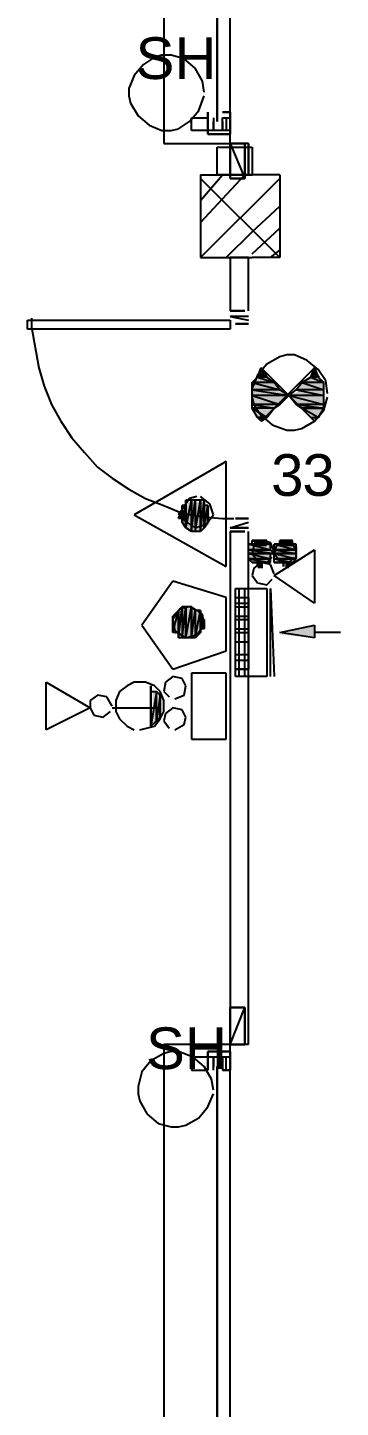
# Model space of a CAD drawing. Header units: millimetres. Extents: x 5 to 415, y 48 to 251.
# Drawn here: x 36.87 to 39.86, y 169.66 to 182.9 of the extents above; entities that cross this region are included whole.
import ezdxf

# ---------------------------------------------------------------- set-up
doc = ezdxf.new("R2010")
doc.units = ezdxf.units.MM
for name, color, linetype in [('H', 7, 'Continuous'), ('P', 7, 'Continuous'), ('T', 7, 'Continuous')]:
    doc.layers.add(name, color=color, linetype=linetype)

msp = doc.modelspace()

# ---------------------------------------------------------------- hatches: boundary and pattern name
at = {"layer": 'H', "linetype": 'Continuous'}
for points in [[(39.035, 179.493), (39.07, 179.546), (39.158, 179.546), (39.247, 179.493), (39.035, 179.493)], [(39.07, 179.546), (39.123, 179.617), (39.158, 179.546), (39.07, 179.546)], [(39.493, 179.493), (39.582, 179.546), (39.67, 179.546), (39.705, 179.493), (39.493, 179.493)], [(39.582, 179.546), (39.617, 179.617), (39.67, 179.546), (39.582, 179.546)], [(39.035, 179.405), (39.035, 179.493), (39.247, 179.493), (39.282, 179.405), (39.035, 179.405)], [(39.035, 179.37), (39.035, 179.405), (39.282, 179.405), (39.37, 179.37), (39.035, 179.37)], [(39.37, 179.37), (39.458, 179.405), (39.705, 179.405), (39.705, 179.37), (39.37, 179.37)], [(39.458, 179.405), (39.493, 179.493), (39.705, 179.493), (39.705, 179.405), (39.458, 179.405)], [(39.035, 179.282), (39.035, 179.37), (39.37, 179.37), (39.282, 179.282), (39.035, 179.282)], [(39.035, 179.246), (39.035, 179.282), (39.282, 179.282), (39.247, 179.246), (39.035, 179.246)], [(39.458, 179.282), (39.37, 179.37), (39.705, 179.37), (39.705, 179.282), (39.458, 179.282)], [(39.493, 179.246), (39.458, 179.282), (39.705, 179.282), (39.705, 179.246), (39.493, 179.246)], [(39.07, 179.158), (39.035, 179.246), (39.247, 179.246), (39.158, 179.158), (39.07, 179.158)], [(39.123, 179.123), (39.07, 179.158), (39.158, 179.158), (39.123, 179.123)], [(39.617, 179.123), (39.493, 179.246), (39.67, 179.158), (39.617, 179.123)], [(39.67, 179.158), (39.493, 179.246), (39.705, 179.246), (39.67, 179.158)], [(38.4, 178.1), (38.4, 178.347), (38.435, 178.347), (38.435, 178.065), (38.4, 178.1)], [(38.435, 178.065), (38.435, 178.347), (38.488, 178.347), (38.488, 178.065), (38.435, 178.065)], [(38.488, 178.065), (38.488, 178.347), (38.523, 178.347), (38.523, 178.065), (38.488, 178.065)], [(38.523, 178.065), (38.523, 178.347), (38.559, 178.347), (38.559, 178.1), (38.523, 178.065)], [(38.312, 178.188), (38.312, 178.223), (38.347, 178.259), (38.347, 178.188), (38.312, 178.188)], [(38.347, 178.135), (38.347, 178.312), (38.4, 178.312), (38.4, 178.1), (38.347, 178.135)], [(38.559, 178.1), (38.559, 178.312), (38.612, 178.312), (38.612, 178.135), (38.559, 178.1)], [(39.035, 177.923), (39.035, 177.976), (39.158, 177.976), (39.158, 177.923), (39.035, 177.923)], [(39.282, 177.923), (39.282, 177.976), (39.405, 177.976), (39.405, 177.923), (39.282, 177.923)], [(38.982, 177.888), (38.982, 177.923), (39.194, 177.923), (39.194, 177.888), (38.982, 177.888)], [(38.982, 177.835), (38.982, 177.888), (39.194, 177.888), (39.247, 177.835), (38.982, 177.835)], [(38.982, 177.8), (38.982, 177.835), (39.194, 177.835), (39.194, 177.8), (38.982, 177.8)], [(39.247, 177.888), (39.247, 177.923), (39.458, 177.923), (39.458, 177.888), (39.247, 177.888)], [(39.247, 177.835), (39.247, 177.888), (39.458, 177.888), (39.458, 177.835), (39.247, 177.835)], [(39.247, 177.8), (39.247, 177.835), (39.458, 177.835), (39.458, 177.8), (39.247, 177.8)], [(39.035, 177.765), (38.982, 177.8), (39.194, 177.8), (39.194, 177.765), (39.035, 177.765)], [(39.07, 177.712), (39.07, 177.765), (39.123, 177.765), (39.123, 177.712), (39.07, 177.712)], [(39.247, 177.765), (39.247, 177.8), (39.458, 177.8), (39.405, 177.765), (39.247, 177.765)], [(39.335, 177.712), (39.335, 177.765), (39.37, 177.765), (39.37, 177.712), (39.335, 177.712)], [(38.276, 177.077), (38.276, 177.253), (38.312, 177.288), (38.312, 177.077), (38.276, 177.077)], [(38.312, 177.042), (38.312, 177.288), (38.347, 177.341), (38.347, 177.042), (38.312, 177.042)], [(38.347, 177.042), (38.347, 177.341), (38.4, 177.341), (38.4, 177.042), (38.347, 177.042)], [(38.4, 177.042), (38.4, 177.341), (38.435, 177.341), (38.435, 177.042), (38.4, 177.042)], [(38.435, 177.042), (38.435, 177.341), (38.488, 177.288), (38.488, 177.042), (38.435, 177.042)], [(38.488, 177.042), (38.488, 177.288), (38.523, 177.288), (38.523, 177.077), (38.488, 177.042)], [(38.523, 177.13), (38.523, 177.253), (38.559, 177.2), (38.559, 177.13), (38.523, 177.13)], [(39.617, 177.042), (39.282, 177.077), (39.617, 177.165), (39.617, 177.042)], [(38.065, 176.195), (38.065, 176.53), (38.1, 176.53), (38.1, 176.23), (38.065, 176.195)], [(38.1, 176.23), (38.1, 176.53), (38.135, 176.495), (38.135, 176.283), (38.1, 176.23)]]:
    msp.add_hatch(color=256, dxfattribs=at).paths.add_polyline_path(points)

# ---------------------------------------------------------------- linework, layer by layer
at = {"layer": 'P'}
for points in [[(38.171, 188.86), (38.171, 181.786)], [(38.806, 181.786), (38.806, 188.86)], [(38.682, 181.998), (38.682, 188.648)], [(38.682, 188.648), (38.682, 181.998)], [(38.082, 182.615), (37.977, 182.545)], [(38.153, 182.633), (38.082, 182.615)], [(38.241, 182.633), (38.153, 182.633)], [(38.365, 182.598), (38.241, 182.633)], [(38.47, 182.51), (38.365, 182.598)], [(37.888, 182.439), (37.835, 182.316)], [(37.977, 182.545), (37.888, 182.439)], [(38.541, 182.386), (38.47, 182.51)], [(37.835, 182.316), (37.835, 182.245)], [(38.559, 182.28), (38.541, 182.386)], [(37.835, 182.245), (37.853, 182.174)], [(37.853, 182.174), (37.924, 182.051)], [(38.506, 182.104), (38.559, 182.245)], [(37.924, 182.051), (38.029, 181.963)], [(38.418, 181.998), (38.506, 182.104)], [(38.594, 181.875), (38.594, 182.086)], [(38.594, 182.086), (38.594, 181.875)], [(38.735, 182.086), (38.806, 182.086)], [(38.806, 182.086), (38.735, 182.086)], [(38.806, 182.086), (38.806, 181.875)], [(38.806, 181.875), (38.806, 182.086)], [(38.029, 181.963), (38.153, 181.91)], [(38.153, 181.91), (38.241, 181.91)], [(38.241, 181.91), (38.312, 181.928)], [(38.312, 181.928), (38.418, 181.998)], [(38.435, 181.91), (38.435, 182.033)], [(38.435, 182.033), (38.594, 182.033)], [(38.594, 181.91), (38.435, 181.91)], [(38.594, 181.91), (38.594, 182.033)], [(38.594, 182.033), (38.594, 181.91)], [(38.594, 181.91), (38.594, 182.033)], [(38.806, 181.91), (38.594, 181.91)], [(38.647, 182.033), (38.647, 181.91)], [(38.647, 181.91), (38.647, 181.998)], [(38.735, 182.033), (38.806, 182.033)], [(38.735, 181.91), (38.735, 182.033)], [(38.735, 181.998), (38.735, 181.91)], [(38.77, 182.033), (38.77, 181.91)], [(38.806, 181.91), (38.806, 182.033)], [(38.806, 182.033), (38.806, 181.91)], [(38.171, 181.786), (38.806, 181.786)], [(38.806, 181.875), (38.594, 181.875)], [(38.594, 181.875), (38.806, 181.875)], [(38.806, 181.786), (38.806, 181.487)], [(38.806, 181.487), (38.806, 181.786)], [(38.806, 181.786), (38.806, 181.487)], [(38.806, 181.786), (38.947, 181.451)], [(38.806, 181.451), (38.806, 181.786)], [(38.806, 181.786), (38.947, 181.786)], [(38.982, 181.786), (38.806, 181.786)], [(38.806, 181.786), (38.947, 181.786)], [(38.806, 181.786), (38.806, 181.451)], [(38.947, 181.786), (38.947, 181.487)], [(38.947, 181.786), (38.947, 181.451)], [(38.947, 181.451), (38.947, 181.786)], [(38.982, 181.487), (38.982, 181.786)], [(38.982, 181.786), (38.982, 181.487)], [(38.682, 181.751), (39.017, 181.751)], [(38.682, 181.487), (38.682, 181.751)], [(38.682, 181.751), (39.017, 181.751)], [(38.682, 181.487), (38.682, 181.751)], [(39.017, 181.751), (39.017, 181.487)], [(39.017, 181.751), (39.017, 181.487)], [(38.523, 181.24), (38.735, 181.487)], [(38.523, 181.028), (38.947, 181.487)], [(38.523, 181.487), (38.523, 180.693)], [(38.523, 181.487), (39.017, 181.487)], [(39.282, 180.693), (38.523, 181.451)], [(38.523, 180.693), (39.282, 181.451)], [(39.017, 181.487), (38.682, 181.487)], [(39.017, 181.487), (38.682, 181.487)], [(38.947, 181.451), (38.806, 181.451)], [(38.806, 181.451), (38.947, 181.451)], [(39.282, 181.487), (39.017, 181.487)], [(39.282, 181.487), (39.282, 180.693)], [(39.017, 180.94), (39.282, 181.187)], [(38.77, 180.693), (39.017, 180.94)], [(39.017, 180.728), (39.282, 180.975)], [(39.194, 180.693), (39.282, 180.763)], [(38.523, 180.693), (39.017, 180.693)], [(38.806, 180.693), (38.806, 180.181)], [(38.982, 180.693), (38.806, 180.693)], [(38.806, 180.693), (38.806, 180.181)], [(38.982, 180.181), (38.982, 180.693)], [(38.982, 180.181), (38.982, 180.693)], [(39.282, 180.693), (39.017, 180.693)], [(36.865, 180.005), (36.865, 180.093)], [(36.865, 180.093), (38.806, 180.093)], [(36.901, 180.111), (36.901, 180.023)], [(38.806, 180.181), (38.947, 180.181)], [(38.947, 180.181), (38.806, 180.181)], [(38.947, 180.181), (38.806, 180.181)], [(38.806, 180.181), (38.947, 180.181)], [(38.947, 180.181), (38.806, 180.181)], [(38.806, 180.181), (38.947, 180.181)], [(38.806, 180.181), (38.947, 180.181)], [(38.982, 180.128), (38.806, 180.128)], [(38.982, 180.128), (38.806, 180.128)], [(38.806, 180.128), (38.982, 180.093)], [(38.806, 180.093), (38.806, 180.005)], [(38.858, 180.058), (38.982, 180.058)], [(38.982, 180.058), (38.858, 180.058)], [(38.806, 180.005), (36.865, 180.005)], [(36.901, 180.023), (36.936, 179.828)], [(36.936, 179.828), (36.971, 179.634)], [(39.158, 179.67), (39.07, 179.564)], [(39.282, 179.74), (39.158, 179.67)], [(39.352, 179.758), (39.282, 179.74)], [(39.423, 179.758), (39.352, 179.758)], [(39.546, 179.705), (39.423, 179.758)], [(39.652, 179.617), (39.546, 179.705)], [(36.971, 179.634), (37.024, 179.458)], [(39.07, 179.564), (39.017, 179.44)], [(39.017, 179.493), (39.07, 179.546)], [(39.07, 179.546), (39.105, 179.634)], [(39.158, 179.546), (39.07, 179.546)], [(39.158, 179.546), (39.07, 179.546)], [(39.07, 179.546), (39.229, 179.493)], [(39.07, 179.546), (39.229, 179.493)], [(39.617, 179.123), (39.105, 179.634)], [(39.105, 179.123), (39.617, 179.634)], [(39.105, 179.634), (39.158, 179.546)], [(39.229, 179.493), (39.158, 179.546)], [(39.493, 179.493), (39.582, 179.546)], [(39.582, 179.546), (39.617, 179.634)], [(39.652, 179.546), (39.582, 179.546)], [(39.652, 179.546), (39.582, 179.546)], [(39.582, 179.546), (39.705, 179.493)], [(39.582, 179.546), (39.705, 179.493)], [(39.617, 179.634), (39.652, 179.546)], [(39.723, 179.511), (39.652, 179.617)], [(39.705, 179.493), (39.652, 179.546)], [(37.024, 179.458), (37.095, 179.282)], [(39.229, 179.493), (39.017, 179.493)], [(39.229, 179.493), (39.017, 179.493)], [(39.017, 179.493), (39.282, 179.423)], [(39.017, 179.493), (39.282, 179.423)], [(39.017, 179.423), (39.017, 179.493)], [(39.017, 179.44), (39.017, 179.352)], [(39.282, 179.423), (39.017, 179.423)], [(39.282, 179.423), (39.017, 179.423)], [(39.017, 179.423), (39.37, 179.37)], [(39.017, 179.423), (39.37, 179.37)], [(39.017, 179.37), (39.017, 179.423)], [(39.282, 179.423), (39.229, 179.493)], [(39.37, 179.37), (39.282, 179.423)], [(39.37, 179.37), (39.441, 179.423)], [(39.441, 179.423), (39.493, 179.493)], [(39.705, 179.423), (39.441, 179.423)], [(39.705, 179.423), (39.441, 179.423)], [(39.441, 179.423), (39.705, 179.37)], [(39.441, 179.423), (39.705, 179.37)], [(39.705, 179.493), (39.493, 179.493)], [(39.705, 179.493), (39.493, 179.493)], [(39.493, 179.493), (39.705, 179.423)], [(39.493, 179.493), (39.705, 179.423)], [(39.705, 179.423), (39.705, 179.493)], [(39.705, 179.37), (39.705, 179.423)], [(39.74, 179.388), (39.723, 179.511)], [(37.095, 179.282), (37.183, 179.123)], [(39.37, 179.37), (39.017, 179.37)], [(39.37, 179.37), (39.017, 179.37)], [(39.017, 179.37), (39.282, 179.282)], [(39.017, 179.37), (39.282, 179.282)], [(39.017, 179.282), (39.017, 179.37)], [(39.017, 179.352), (39.035, 179.282)], [(39.282, 179.282), (39.017, 179.282)], [(39.282, 179.282), (39.017, 179.282)], [(39.017, 179.282), (39.229, 179.246)], [(39.017, 179.282), (39.229, 179.246)], [(39.017, 179.246), (39.017, 179.282)], [(39.035, 179.282), (39.105, 179.176)], [(39.229, 179.246), (39.282, 179.282)], [(39.282, 179.282), (39.37, 179.37)], [(39.705, 179.37), (39.37, 179.37)], [(39.705, 179.37), (39.37, 179.37)], [(39.37, 179.37), (39.705, 179.282)], [(39.37, 179.37), (39.705, 179.282)], [(39.441, 179.282), (39.37, 179.37)], [(39.705, 179.282), (39.441, 179.282)], [(39.705, 179.282), (39.441, 179.282)], [(39.441, 179.282), (39.705, 179.246)], [(39.441, 179.282), (39.705, 179.246)], [(39.493, 179.246), (39.441, 179.282)], [(39.705, 179.282), (39.705, 179.37)], [(39.705, 179.229), (39.74, 179.352)], [(39.705, 179.246), (39.705, 179.282)], [(39.229, 179.246), (39.017, 179.246)], [(39.229, 179.246), (39.017, 179.246)], [(39.017, 179.246), (39.158, 179.158)], [(39.017, 179.246), (39.158, 179.158)], [(39.07, 179.158), (39.017, 179.246)], [(39.07, 179.158), (39.158, 179.158)], [(39.105, 179.123), (39.07, 179.158)], [(39.158, 179.158), (39.07, 179.158)], [(39.105, 179.176), (39.211, 179.088)], [(39.158, 179.158), (39.105, 179.123)], [(39.158, 179.158), (39.229, 179.246)], [(39.705, 179.246), (39.493, 179.246)], [(39.493, 179.246), (39.582, 179.158)], [(39.652, 179.158), (39.493, 179.246)], [(39.493, 179.246), (39.705, 179.246)], [(39.652, 179.158), (39.493, 179.246)], [(39.582, 179.158), (39.652, 179.158)], [(39.582, 179.158), (39.652, 179.158)], [(39.617, 179.123), (39.582, 179.158)], [(39.617, 179.123), (39.705, 179.229)], [(39.652, 179.158), (39.617, 179.123)], [(39.705, 179.246), (39.652, 179.158)], [(37.183, 179.123), (37.289, 178.964)], [(39.211, 179.088), (39.352, 179.035)], [(39.352, 179.035), (39.423, 179.035)], [(39.423, 179.035), (39.493, 179.052)], [(39.493, 179.052), (39.617, 179.123)], [(37.289, 178.964), (37.412, 178.823)], [(37.412, 178.823), (37.536, 178.682)], [(38.77, 178.735), (37.888, 178.223)], [(38.77, 177.729), (38.77, 178.735)], [(37.536, 178.682), (37.677, 178.576)], [(37.677, 178.576), (37.835, 178.47)], [(37.835, 178.47), (37.994, 178.382)], [(37.994, 178.382), (38.171, 178.312)], [(38.418, 178.382), (38.347, 178.276)], [(38.382, 178.364), (38.382, 178.1)], [(38.382, 178.1), (38.382, 178.364)], [(38.382, 178.364), (38.382, 178.1)], [(38.382, 178.312), (38.382, 178.364)], [(38.382, 178.364), (38.382, 178.1)], [(38.382, 178.1), (38.435, 178.364)], [(38.435, 178.364), (38.382, 178.364)], [(38.382, 178.1), (38.435, 178.364)], [(38.488, 178.4), (38.418, 178.382)], [(38.435, 178.364), (38.435, 178.065)], [(38.435, 178.364), (38.435, 178.065)], [(38.435, 178.065), (38.435, 178.364)], [(38.435, 178.364), (38.435, 178.364)], [(38.435, 178.065), (38.435, 178.364)], [(38.435, 178.364), (38.435, 178.364)], [(38.435, 178.364), (38.435, 178.065)], [(38.435, 178.364), (38.435, 178.065)], [(38.435, 178.065), (38.47, 178.364)], [(38.47, 178.364), (38.435, 178.364)], [(38.435, 178.065), (38.47, 178.364)], [(38.47, 178.364), (38.47, 178.065)], [(38.47, 178.364), (38.47, 178.065)], [(38.47, 178.065), (38.523, 178.364)], [(38.523, 178.364), (38.47, 178.364)], [(38.47, 178.065), (38.523, 178.364)], [(38.612, 178.329), (38.523, 178.4)], [(38.523, 178.364), (38.523, 178.065)], [(38.523, 178.364), (38.523, 178.065)], [(38.523, 178.065), (38.523, 178.364)], [(38.523, 178.364), (38.523, 178.364)], [(38.523, 178.065), (38.523, 178.364)], [(38.523, 178.364), (38.523, 178.364)], [(38.523, 178.364), (38.523, 178.065)], [(38.523, 178.364), (38.523, 178.065)], [(38.523, 178.065), (38.559, 178.364)], [(38.559, 178.364), (38.523, 178.364)], [(38.523, 178.065), (38.559, 178.364)], [(38.559, 178.364), (38.559, 178.1)], [(38.559, 178.1), (38.559, 178.364)], [(38.559, 178.364), (38.559, 178.312)], [(37.888, 178.223), (38.77, 177.729)], [(38.171, 178.312), (38.347, 178.241)], [(38.312, 178.223), (38.347, 178.276)], [(38.347, 178.276), (38.312, 178.223)], [(38.312, 178.188), (38.347, 178.276)], [(38.347, 178.312), (38.347, 178.153)], [(38.347, 178.153), (38.347, 178.312)], [(38.347, 178.312), (38.347, 178.153)], [(38.347, 178.276), (38.347, 178.312)], [(38.347, 178.312), (38.347, 178.153)], [(38.347, 178.153), (38.382, 178.312)], [(38.382, 178.312), (38.347, 178.312)], [(38.347, 178.153), (38.382, 178.312)], [(38.347, 178.276), (38.365, 178.17)], [(38.347, 178.276), (38.347, 178.188)], [(38.347, 178.276), (38.347, 178.188)], [(38.347, 178.153), (38.347, 178.276)], [(38.347, 178.188), (38.347, 178.276)], [(38.347, 178.276), (38.347, 178.276)], [(38.347, 178.276), (38.347, 178.188)], [(38.347, 178.153), (38.347, 178.276)], [(38.347, 178.241), (38.541, 178.206)], [(38.382, 178.312), (38.382, 178.1)], [(38.382, 178.1), (38.382, 178.312)], [(38.541, 178.206), (38.735, 178.188)], [(38.559, 178.312), (38.559, 178.1)], [(38.559, 178.1), (38.559, 178.312)], [(38.559, 178.312), (38.559, 178.1)], [(38.559, 178.312), (38.559, 178.1)], [(38.559, 178.1), (38.594, 178.312)], [(38.594, 178.312), (38.559, 178.312)], [(38.559, 178.1), (38.594, 178.312)], [(38.576, 178.135), (38.647, 178.223)], [(38.594, 178.312), (38.594, 178.153)], [(38.594, 178.153), (38.594, 178.312)], [(38.594, 178.312), (38.594, 178.276)], [(38.594, 178.276), (38.594, 178.153)], [(38.594, 178.153), (38.594, 178.276)], [(38.594, 178.276), (38.594, 178.153)], [(38.594, 178.276), (38.594, 178.153)], [(38.594, 178.153), (38.594, 178.276)], [(38.594, 178.276), (38.594, 178.276)], [(38.594, 178.153), (38.594, 178.276)], [(38.594, 178.276), (38.594, 178.188)], [(38.594, 178.223), (38.594, 178.276)], [(38.594, 178.276), (38.594, 178.223)], [(38.594, 178.223), (38.594, 178.188)], [(38.594, 178.188), (38.594, 178.223)], [(38.647, 178.223), (38.612, 178.329)], [(38.347, 178.188), (38.312, 178.188)], [(38.347, 178.188), (38.347, 178.153)], [(38.382, 178.1), (38.347, 178.153)], [(38.365, 178.17), (38.47, 178.1)], [(38.435, 178.065), (38.382, 178.1)], [(38.47, 178.1), (38.576, 178.135)], [(38.559, 178.1), (38.523, 178.065)], [(38.594, 178.153), (38.559, 178.1)], [(38.594, 178.188), (38.594, 178.153)], [(38.735, 178.188), (38.841, 178.188)], [(38.806, 178.1), (38.982, 178.153)], [(38.806, 178.1), (38.982, 178.1)], [(38.982, 178.1), (38.806, 178.1)], [(38.858, 178.188), (38.982, 178.188)], [(38.982, 178.188), (38.858, 178.188)], [(38.47, 178.065), (38.435, 178.065)], [(38.523, 178.065), (38.47, 178.065)], [(38.806, 178.065), (38.806, 173.143)], [(38.806, 178.065), (38.806, 173.143)], [(38.947, 178.065), (38.806, 178.065)], [(38.806, 178.065), (38.947, 178.065)], [(38.947, 178.065), (38.806, 178.065)], [(38.806, 178.065), (38.947, 178.065)], [(38.947, 178.065), (38.806, 178.065)], [(38.947, 178.065), (38.806, 178.065)], [(38.947, 178.065), (38.806, 178.065)], [(38.982, 173.143), (38.982, 178.065)], [(38.982, 173.143), (38.982, 178.065)], [(39.194, 177.941), (38.982, 177.941)], [(38.982, 177.941), (39.017, 177.941)], [(39.194, 177.941), (38.982, 177.941)], [(38.982, 177.941), (39.194, 177.888)], [(38.982, 177.941), (39.194, 177.888)], [(38.982, 177.888), (38.982, 177.941)], [(39.158, 177.976), (39.017, 177.976)], [(39.017, 177.976), (39.07, 177.976)], [(39.158, 177.976), (39.017, 177.976)], [(39.017, 177.976), (39.158, 177.941)], [(39.017, 177.976), (39.158, 177.941)], [(39.017, 177.941), (39.017, 177.976)], [(39.158, 177.941), (39.017, 177.941)], [(39.194, 177.941), (39.017, 177.941)], [(39.017, 177.941), (39.194, 177.941)], [(39.194, 177.941), (39.017, 177.941)], [(39.017, 177.941), (39.158, 177.941)], [(39.194, 177.941), (39.017, 177.941)], [(39.017, 177.941), (39.194, 177.941)], [(39.017, 177.941), (39.194, 177.941)], [(39.105, 177.976), (39.035, 177.923)], [(39.07, 177.976), (39.105, 177.976)], [(39.105, 177.976), (39.07, 177.976)], [(39.105, 177.976), (39.07, 177.976)], [(39.07, 177.976), (39.105, 177.976)], [(39.07, 177.976), (39.158, 177.976)], [(39.194, 177.959), (39.105, 177.976)], [(39.105, 177.976), (39.158, 177.976)], [(39.158, 177.976), (39.105, 177.976)], [(39.158, 177.941), (39.158, 177.976)], [(39.158, 177.941), (39.194, 177.941)], [(39.229, 177.871), (39.194, 177.959)], [(39.194, 177.941), (39.194, 177.941)], [(39.194, 177.888), (39.194, 177.941)], [(39.282, 177.941), (39.229, 177.941)], [(39.229, 177.941), (39.405, 177.941)], [(39.441, 177.941), (39.229, 177.941)], [(39.229, 177.941), (39.441, 177.941)], [(39.441, 177.941), (39.229, 177.941)], [(39.229, 177.941), (39.405, 177.941)], [(39.441, 177.941), (39.229, 177.941)], [(39.229, 177.941), (39.441, 177.888)], [(39.229, 177.941), (39.441, 177.888)], [(39.229, 177.888), (39.229, 177.941)], [(39.317, 177.976), (39.247, 177.923)], [(39.405, 177.976), (39.282, 177.976)], [(39.282, 177.976), (39.317, 177.976)], [(39.405, 177.976), (39.282, 177.976)], [(39.282, 177.976), (39.405, 177.941)], [(39.282, 177.976), (39.405, 177.941)], [(39.282, 177.941), (39.282, 177.976)], [(39.405, 177.941), (39.282, 177.941)], [(39.405, 177.941), (39.282, 177.941)], [(39.282, 177.941), (39.405, 177.941)], [(39.405, 177.941), (39.282, 177.941)], [(39.405, 177.959), (39.317, 177.976)], [(39.317, 177.976), (39.37, 177.976)], [(39.37, 177.976), (39.317, 177.976)], [(39.37, 177.976), (39.317, 177.976)], [(39.317, 177.976), (39.37, 177.976)], [(39.317, 177.976), (39.405, 177.976)], [(39.37, 177.976), (39.405, 177.976)], [(39.405, 177.976), (39.37, 177.976)], [(39.405, 177.941), (39.405, 177.976)], [(39.441, 177.871), (39.405, 177.959)], [(39.405, 177.941), (39.405, 177.941)], [(39.405, 177.941), (39.441, 177.941)], [(39.441, 177.888), (39.441, 177.941)], [(39.194, 177.888), (38.982, 177.888)], [(39.194, 177.888), (38.982, 177.888)], [(38.982, 177.888), (39.194, 177.888)], [(38.982, 177.888), (39.194, 177.888)], [(39.194, 177.888), (38.982, 177.888)], [(39.194, 177.888), (38.982, 177.888)], [(38.982, 177.888), (39.229, 177.853)], [(38.982, 177.888), (39.229, 177.853)], [(38.982, 177.853), (38.982, 177.888)], [(39.229, 177.853), (38.982, 177.853)], [(39.194, 177.853), (38.982, 177.853)], [(38.982, 177.853), (39.194, 177.853)], [(39.194, 177.853), (38.982, 177.853)], [(38.982, 177.853), (39.229, 177.853)], [(39.194, 177.853), (38.982, 177.853)], [(38.982, 177.853), (39.194, 177.8)], [(38.982, 177.853), (39.194, 177.8)], [(38.982, 177.8), (38.982, 177.853)], [(39.035, 177.923), (39.017, 177.853)], [(39.017, 177.853), (39.07, 177.782)], [(39.158, 177.765), (39.211, 177.818)], [(39.194, 177.888), (39.194, 177.888)], [(39.194, 177.888), (39.194, 177.888)], [(39.229, 177.853), (39.194, 177.888)], [(39.229, 177.853), (39.194, 177.853)], [(39.194, 177.8), (39.194, 177.853)], [(39.247, 177.923), (39.229, 177.853)], [(39.229, 177.641), (39.617, 177.888)], [(39.441, 177.888), (39.229, 177.888)], [(39.441, 177.888), (39.229, 177.888)], [(39.229, 177.888), (39.441, 177.888)], [(39.229, 177.888), (39.441, 177.888)], [(39.441, 177.888), (39.229, 177.888)], [(39.441, 177.888), (39.229, 177.888)], [(39.229, 177.888), (39.441, 177.853)], [(39.229, 177.888), (39.441, 177.853)], [(39.229, 177.853), (39.229, 177.888)], [(39.229, 177.853), (39.282, 177.782)], [(39.441, 177.853), (39.229, 177.853)], [(39.441, 177.853), (39.229, 177.853)], [(39.229, 177.853), (39.441, 177.853)], [(39.229, 177.853), (39.441, 177.853)], [(39.441, 177.853), (39.229, 177.853)], [(39.441, 177.853), (39.229, 177.853)], [(39.229, 177.853), (39.441, 177.8)], [(39.229, 177.853), (39.441, 177.8)], [(39.229, 177.8), (39.229, 177.853)], [(39.37, 177.765), (39.423, 177.818)], [(39.441, 177.888), (39.441, 177.888)], [(39.441, 177.888), (39.441, 177.888)], [(39.441, 177.853), (39.441, 177.888)], [(39.441, 177.853), (39.441, 177.853)], [(39.441, 177.853), (39.441, 177.853)], [(39.441, 177.8), (39.441, 177.853)], [(39.617, 177.888), (39.617, 177.377)], [(39.194, 177.8), (38.982, 177.8)], [(39.194, 177.8), (38.982, 177.8)], [(38.982, 177.8), (39.194, 177.8)], [(38.982, 177.8), (39.194, 177.8)], [(39.194, 177.8), (38.982, 177.8)], [(39.194, 177.8), (38.982, 177.8)], [(38.982, 177.8), (39.194, 177.765)], [(38.982, 177.8), (39.194, 177.765)], [(39.017, 177.765), (38.982, 177.8)], [(39.194, 177.765), (39.017, 177.765)], [(39.158, 177.765), (39.017, 177.765)], [(39.017, 177.765), (39.158, 177.765)], [(39.017, 177.765), (39.158, 177.765)], [(39.158, 177.765), (39.017, 177.765)], [(39.158, 177.765), (39.017, 177.765)], [(39.017, 177.765), (39.158, 177.765)], [(39.158, 177.765), (39.017, 177.765)], [(39.017, 177.765), (39.194, 177.765)], [(39.158, 177.765), (39.017, 177.765)], [(39.017, 177.765), (39.105, 177.765)], [(39.017, 177.765), (39.105, 177.765)], [(39.07, 177.765), (39.017, 177.765)], [(39.035, 177.712), (39.017, 177.641)], [(39.105, 177.765), (39.035, 177.712)], [(39.07, 177.782), (39.158, 177.765)], [(39.105, 177.765), (39.07, 177.765)], [(39.07, 177.765), (39.07, 177.729)], [(39.07, 177.729), (39.07, 177.765)], [(39.105, 177.765), (39.158, 177.765)], [(39.105, 177.765), (39.105, 177.729)], [(39.105, 177.729), (39.105, 177.765)], [(39.194, 177.747), (39.105, 177.765)], [(39.158, 177.765), (39.158, 177.765)], [(39.158, 177.765), (39.158, 177.765)], [(39.194, 177.765), (39.158, 177.765)], [(39.194, 177.8), (39.194, 177.8)], [(39.194, 177.8), (39.194, 177.8)], [(39.194, 177.765), (39.194, 177.8)], [(39.229, 177.659), (39.194, 177.747)], [(39.441, 177.8), (39.229, 177.8)], [(39.441, 177.8), (39.229, 177.8)], [(39.229, 177.8), (39.441, 177.8)], [(39.229, 177.8), (39.441, 177.8)], [(39.441, 177.8), (39.229, 177.8)], [(39.441, 177.8), (39.229, 177.8)], [(39.229, 177.8), (39.405, 177.765)], [(39.229, 177.8), (39.405, 177.765)], [(39.229, 177.765), (39.229, 177.8)], [(39.405, 177.765), (39.229, 177.765)], [(39.405, 177.765), (39.229, 177.765)], [(39.229, 177.765), (39.282, 177.765)], [(39.229, 177.765), (39.405, 177.765)], [(39.405, 177.765), (39.229, 177.765)], [(39.282, 177.782), (39.37, 177.765)], [(39.282, 177.765), (39.405, 177.765)], [(39.405, 177.765), (39.282, 177.765)], [(39.282, 177.765), (39.405, 177.765)], [(39.405, 177.765), (39.282, 177.765)], [(39.282, 177.765), (39.405, 177.765)], [(39.405, 177.765), (39.282, 177.765)], [(39.282, 177.765), (39.37, 177.765)], [(39.282, 177.765), (39.37, 177.765)], [(39.317, 177.765), (39.282, 177.765)], [(39.37, 177.765), (39.317, 177.765)], [(39.317, 177.765), (39.317, 177.729)], [(39.317, 177.729), (39.317, 177.765)], [(39.37, 177.765), (39.405, 177.765)], [(39.37, 177.765), (39.37, 177.729)], [(39.37, 177.729), (39.37, 177.765)], [(39.405, 177.765), (39.441, 177.8)], [(39.405, 177.765), (39.405, 177.765)], [(39.405, 177.765), (39.405, 177.765)], [(39.441, 177.8), (39.441, 177.8)], [(39.441, 177.8), (39.441, 177.8)], [(38.259, 177.588), (37.959, 177.165)], [(38.77, 177.43), (38.259, 177.588)], [(39.017, 177.641), (39.07, 177.571)], [(39.07, 177.571), (39.158, 177.553)], [(39.158, 177.553), (39.211, 177.606)], [(39.617, 177.377), (39.229, 177.641)], [(38.77, 176.918), (38.77, 177.43)], [(38.858, 176.671), (38.858, 177.518)], [(38.858, 176.671), (38.858, 177.518)], [(38.858, 177.518), (39.158, 177.518)], [(38.858, 176.742), (38.858, 177.43)], [(38.858, 177.43), (38.982, 177.43)], [(38.894, 176.671), (38.894, 177.518)], [(38.894, 176.671), (38.894, 177.518)], [(38.894, 176.671), (38.894, 177.518)], [(38.947, 176.671), (38.947, 177.518)], [(38.947, 176.671), (38.947, 177.518)], [(38.982, 176.671), (38.982, 177.518)], [(38.982, 176.671), (38.982, 177.518)], [(38.982, 177.43), (38.982, 176.742)], [(39.158, 177.518), (39.158, 176.671)], [(39.194, 176.671), (39.194, 177.518)], [(39.194, 177.518), (39.229, 176.671)], [(38.329, 177.324), (38.259, 177.218)], [(38.259, 177.094), (38.312, 177.306)], [(38.312, 177.306), (38.259, 177.253)], [(38.259, 177.094), (38.312, 177.306)], [(38.312, 177.042), (38.347, 177.341)], [(38.347, 177.341), (38.312, 177.306)], [(38.312, 177.042), (38.347, 177.341)], [(38.312, 177.306), (38.312, 177.094)], [(38.312, 177.306), (38.312, 177.094)], [(38.312, 177.042), (38.312, 177.306)], [(38.312, 177.094), (38.312, 177.306)], [(38.312, 177.306), (38.312, 177.306)], [(38.312, 177.306), (38.312, 177.094)], [(38.312, 177.306), (38.312, 177.042)], [(38.418, 177.341), (38.329, 177.324)], [(38.347, 177.341), (38.347, 177.042)], [(38.347, 177.341), (38.347, 177.042)], [(38.347, 177.042), (38.382, 177.341)], [(38.382, 177.341), (38.347, 177.341)], [(38.347, 177.042), (38.382, 177.341)], [(38.382, 177.341), (38.382, 177.042)], [(38.382, 177.341), (38.382, 177.042)], [(38.382, 177.042), (38.382, 177.341)], [(38.382, 177.341), (38.382, 177.341)], [(38.382, 177.042), (38.382, 177.341)], [(38.382, 177.341), (38.382, 177.341)], [(38.382, 177.341), (38.382, 177.042)], [(38.382, 177.341), (38.382, 177.042)], [(38.382, 177.042), (38.435, 177.341)], [(38.435, 177.341), (38.382, 177.341)], [(38.382, 177.042), (38.435, 177.341)], [(38.541, 177.271), (38.435, 177.341)], [(38.435, 177.341), (38.435, 177.042)], [(38.435, 177.341), (38.435, 177.042)], [(38.435, 177.042), (38.435, 177.341)], [(38.435, 177.341), (38.435, 177.341)], [(38.435, 177.042), (38.435, 177.341)], [(38.435, 177.341), (38.435, 177.341)], [(38.435, 177.341), (38.435, 177.042)], [(38.435, 177.341), (38.435, 177.042)], [(38.47, 177.306), (38.435, 177.341)], [(38.435, 177.042), (38.47, 177.306)], [(38.435, 177.042), (38.47, 177.306)], [(38.47, 177.306), (38.47, 177.042)], [(38.47, 177.306), (38.47, 177.042)], [(38.47, 177.042), (38.523, 177.306)], [(38.523, 177.306), (38.47, 177.306)], [(38.47, 177.042), (38.523, 177.306)], [(38.523, 177.306), (38.523, 177.094)], [(38.523, 177.094), (38.523, 177.306)], [(38.523, 177.306), (38.523, 177.253)], [(38.858, 177.377), (38.982, 177.377)], [(38.858, 177.341), (38.982, 177.341)], [(37.959, 177.165), (38.259, 176.742)], [(38.259, 177.253), (38.259, 177.13)], [(38.259, 177.13), (38.259, 177.253)], [(38.259, 177.253), (38.259, 177.13)], [(38.259, 177.218), (38.259, 177.253)], [(38.259, 177.253), (38.259, 177.13)], [(38.259, 177.13), (38.259, 177.253)], [(38.259, 177.253), (38.259, 177.253)], [(38.259, 177.13), (38.259, 177.253)], [(38.259, 177.253), (38.259, 177.094)], [(38.259, 177.253), (38.259, 177.094)], [(38.259, 177.218), (38.276, 177.112)], [(38.259, 177.218), (38.259, 177.218)], [(38.259, 177.218), (38.259, 177.218)], [(38.259, 177.13), (38.259, 177.218)], [(38.259, 177.165), (38.259, 177.13)], [(38.259, 177.13), (38.259, 177.165)], [(38.488, 177.077), (38.559, 177.165)], [(38.523, 177.253), (38.523, 177.094)], [(38.523, 177.094), (38.523, 177.253)], [(38.523, 177.253), (38.523, 177.094)], [(38.523, 177.253), (38.523, 177.094)], [(38.523, 177.094), (38.523, 177.253)], [(38.523, 177.253), (38.523, 177.253)], [(38.523, 177.094), (38.523, 177.253)], [(38.523, 177.253), (38.523, 177.13)], [(38.523, 177.253), (38.523, 177.13)], [(38.559, 177.218), (38.523, 177.253)], [(38.523, 177.13), (38.559, 177.218)], [(38.523, 177.13), (38.559, 177.218)], [(38.559, 177.165), (38.541, 177.271)], [(38.559, 177.218), (38.559, 177.13)], [(38.559, 177.218), (38.559, 177.13)], [(38.559, 177.165), (38.559, 177.218)], [(38.559, 177.13), (38.559, 177.218)], [(38.559, 177.218), (38.559, 177.218)], [(38.559, 177.218), (38.559, 177.13)], [(38.559, 177.13), (38.559, 177.165)], [(38.858, 177.253), (38.982, 177.253)], [(38.858, 177.218), (38.982, 177.218)], [(39.282, 177.094), (39.617, 177.165)], [(39.617, 177.165), (39.617, 177.042)], [(38.259, 177.094), (38.259, 177.13)], [(38.312, 177.094), (38.259, 177.094)], [(38.276, 177.112), (38.382, 177.042)], [(38.312, 177.094), (38.312, 177.042)], [(38.347, 177.042), (38.312, 177.042)], [(38.382, 177.042), (38.347, 177.042)], [(38.382, 177.042), (38.488, 177.077)], [(38.435, 177.042), (38.382, 177.042)], [(38.47, 177.042), (38.435, 177.042)], [(38.523, 177.094), (38.47, 177.042)], [(38.523, 177.13), (38.523, 177.094)], [(38.559, 177.13), (38.523, 177.13)], [(38.858, 177.13), (38.982, 177.13)], [(38.858, 177.094), (38.982, 177.094)], [(39.617, 177.042), (39.282, 177.094)], [(39.864, 177.094), (39.617, 177.094)], [(38.259, 176.742), (38.77, 176.918)], [(38.858, 177.006), (38.982, 177.006)], [(38.858, 176.883), (38.982, 176.883)], [(38.858, 176.83), (38.982, 176.83)], [(37.042, 176.16), (37.042, 176.618)], [(37.042, 176.618), (37.465, 176.371)], [(37.888, 176.618), (37.818, 176.583)], [(37.888, 176.618), (37.818, 176.583)], [(37.994, 176.618), (37.888, 176.618)], [(37.994, 176.618), (37.888, 176.618)], [(38.082, 176.583), (37.994, 176.618)], [(38.082, 176.583), (37.994, 176.618)], [(38.188, 176.618), (38.171, 176.53)], [(38.259, 176.671), (38.188, 176.618)], [(38.347, 176.653), (38.259, 176.671)], [(38.382, 176.583), (38.347, 176.653)], [(38.435, 176.706), (38.435, 176.071)], [(38.77, 176.706), (38.435, 176.706)], [(38.77, 176.071), (38.77, 176.706)], [(38.858, 176.742), (38.982, 176.742)], [(38.982, 176.742), (38.858, 176.742)], [(39.158, 176.671), (38.858, 176.671)], [(37.536, 176.495), (37.465, 176.442)], [(37.624, 176.477), (37.536, 176.495)], [(37.747, 176.53), (37.712, 176.442)], [(37.747, 176.53), (37.712, 176.442)], [(37.818, 176.583), (37.747, 176.53)], [(37.818, 176.583), (37.747, 176.53)], [(38.047, 176.53), (38.047, 176.583)], [(38.047, 176.583), (38.047, 176.195)], [(38.1, 176.53), (38.047, 176.195)], [(38.1, 176.53), (38.047, 176.195)], [(38.047, 176.195), (38.047, 176.53)], [(38.047, 176.53), (38.1, 176.53)], [(38.047, 176.195), (38.047, 176.53)], [(38.047, 176.53), (38.047, 176.195)], [(38.047, 176.195), (38.047, 176.53)], [(38.135, 176.53), (38.082, 176.583)], [(38.135, 176.53), (38.082, 176.583)], [(38.1, 176.248), (38.1, 176.53)], [(38.1, 176.53), (38.135, 176.495)], [(38.1, 176.248), (38.1, 176.53)], [(38.135, 176.495), (38.1, 176.248)], [(38.135, 176.495), (38.1, 176.248)], [(38.171, 176.442), (38.135, 176.53)], [(38.171, 176.442), (38.135, 176.53)], [(38.135, 176.283), (38.135, 176.495)], [(38.135, 176.495), (38.135, 176.459)], [(38.135, 176.283), (38.135, 176.495)], [(38.171, 176.53), (38.223, 176.477)], [(38.276, 176.459), (38.365, 176.495)], [(38.365, 176.495), (38.382, 176.583)], [(37.465, 176.371), (37.042, 176.16)], [(37.465, 176.442), (37.465, 176.371)], [(37.465, 176.371), (37.5, 176.301)], [(37.677, 176.389), (37.624, 176.477)], [(37.677, 176.371), (38.135, 176.371)], [(37.712, 176.442), (37.712, 176.336)], [(37.712, 176.442), (37.712, 176.336)], [(38.135, 176.318), (38.135, 176.459)], [(38.135, 176.459), (38.135, 176.407)], [(38.135, 176.318), (38.135, 176.459)], [(38.135, 176.459), (38.135, 176.283)], [(38.135, 176.459), (38.135, 176.283)], [(38.135, 176.407), (38.135, 176.318)], [(38.135, 176.371), (38.135, 176.318)], [(38.135, 176.318), (38.135, 176.371)], [(38.171, 176.336), (38.171, 176.442)], [(38.171, 176.336), (38.171, 176.442)], [(38.259, 176.371), (38.188, 176.318)], [(38.347, 176.354), (38.259, 176.371)], [(38.382, 176.283), (38.347, 176.354)], [(37.5, 176.301), (37.588, 176.283)], [(37.588, 176.283), (37.659, 176.336)], [(37.712, 176.336), (37.747, 176.265)], [(37.712, 176.336), (37.747, 176.265)], [(37.747, 176.265), (37.818, 176.195)], [(37.747, 176.265), (37.818, 176.195)], [(38.047, 176.195), (38.1, 176.248)], [(38.082, 176.195), (38.135, 176.265)], [(38.082, 176.195), (38.135, 176.265)], [(38.1, 176.248), (38.135, 176.283)], [(38.135, 176.265), (38.171, 176.336)], [(38.135, 176.265), (38.171, 176.336)], [(38.135, 176.283), (38.135, 176.318)], [(38.188, 176.318), (38.171, 176.248)], [(38.171, 176.248), (38.223, 176.177)], [(38.365, 176.213), (38.382, 176.283)], [(37.818, 176.195), (37.888, 176.16)], [(37.818, 176.195), (37.888, 176.16)], [(37.941, 176.16), (38.082, 176.195)], [(37.941, 176.16), (38.082, 176.195)], [(38.047, 176.195), (38.047, 176.195)], [(38.276, 176.16), (38.365, 176.213)], [(38.435, 176.071), (38.77, 176.071)], [(38.806, 173.143), (38.806, 173.496)], [(38.806, 173.496), (38.947, 173.496)], [(38.806, 173.143), (38.947, 173.496)], [(38.947, 173.496), (38.806, 173.496)], [(38.806, 173.496), (38.806, 173.143)], [(38.806, 173.496), (38.947, 173.496)], [(38.806, 173.143), (38.806, 173.496)], [(38.947, 173.496), (38.947, 173.143)], [(38.947, 173.143), (38.947, 173.496)], [(38.947, 173.496), (38.947, 173.143)], [(38.171, 173.055), (38.047, 172.985)], [(38.171, 173.143), (38.171, 166.123)], [(38.806, 173.143), (38.171, 173.143)], [(38.241, 173.073), (38.171, 173.055)], [(38.312, 173.073), (38.241, 173.073)], [(38.453, 173.02), (38.312, 173.073)], [(38.806, 173.073), (38.594, 173.073)], [(38.594, 173.073), (38.806, 173.073)], [(38.594, 173.073), (38.594, 172.896)], [(38.594, 172.896), (38.594, 173.073)], [(38.806, 173.143), (38.947, 173.143)], [(38.806, 173.143), (38.947, 173.143)], [(38.982, 173.143), (38.806, 173.143)], [(38.806, 166.123), (38.806, 173.143)], [(38.806, 172.896), (38.806, 173.073)], [(38.806, 173.073), (38.806, 172.896)], [(38.047, 172.985), (37.959, 172.879)], [(38.594, 173.02), (38.435, 173.02)], [(38.435, 173.02), (38.435, 172.896)], [(38.559, 172.932), (38.453, 173.02)], [(38.629, 172.808), (38.559, 172.932)], [(38.594, 173.02), (38.594, 172.896)], [(38.594, 172.896), (38.594, 173.02)], [(38.806, 173.02), (38.594, 173.02)], [(38.594, 173.02), (38.594, 172.896)], [(38.647, 173.02), (38.647, 172.932)], [(38.647, 172.896), (38.647, 173.02)], [(38.682, 166.335), (38.682, 172.932)], [(38.682, 172.932), (38.682, 166.335)], [(38.735, 172.932), (38.735, 173.02)], [(38.735, 173.02), (38.735, 172.896)], [(38.77, 172.896), (38.77, 173.02)], [(38.806, 173.02), (38.806, 172.896)], [(38.806, 172.896), (38.806, 173.02)], [(37.959, 172.879), (37.924, 172.738)], [(38.435, 172.896), (38.594, 172.896)], [(38.647, 172.702), (38.629, 172.808)], [(38.735, 172.896), (38.806, 172.896)], [(38.806, 172.896), (38.735, 172.896)], [(38.735, 172.896), (38.806, 172.896)], [(37.924, 172.738), (37.924, 172.667)], [(37.924, 172.667), (37.941, 172.597)], [(38.594, 172.544), (38.647, 172.667)], [(37.941, 172.597), (38.012, 172.473)], [(38.506, 172.438), (38.594, 172.544)], [(38.012, 172.473), (38.118, 172.385)], [(38.118, 172.385), (38.241, 172.35)], [(38.382, 172.367), (38.506, 172.438)], [(38.241, 172.35), (38.312, 172.35)], [(38.312, 172.35), (38.382, 172.367)]]:
    msp.add_lwpolyline(points, dxfattribs=at)

# ---------------------------------------------------------------- texts
at = {"layer": 'T', "char_height": 0.4, "attachment_point": 7}
for s, insert in [('{\\fArial|b0|i0|c0|p18;SH}', (37.9, 182.4)), ('{\\fArial|b0|i0|c0|p18;3}', (39.2, 178.4)), ('{\\fArial|b0|i0|c0|p18;3}', (39.5, 178.4)), ('{\\fArial|b0|i0|c0|p18;SH}', (38, 172.9))]:
    msp.add_mtext(s, dxfattribs=dict(at, insert=insert))

doc.saveas('drawing.dxf')
